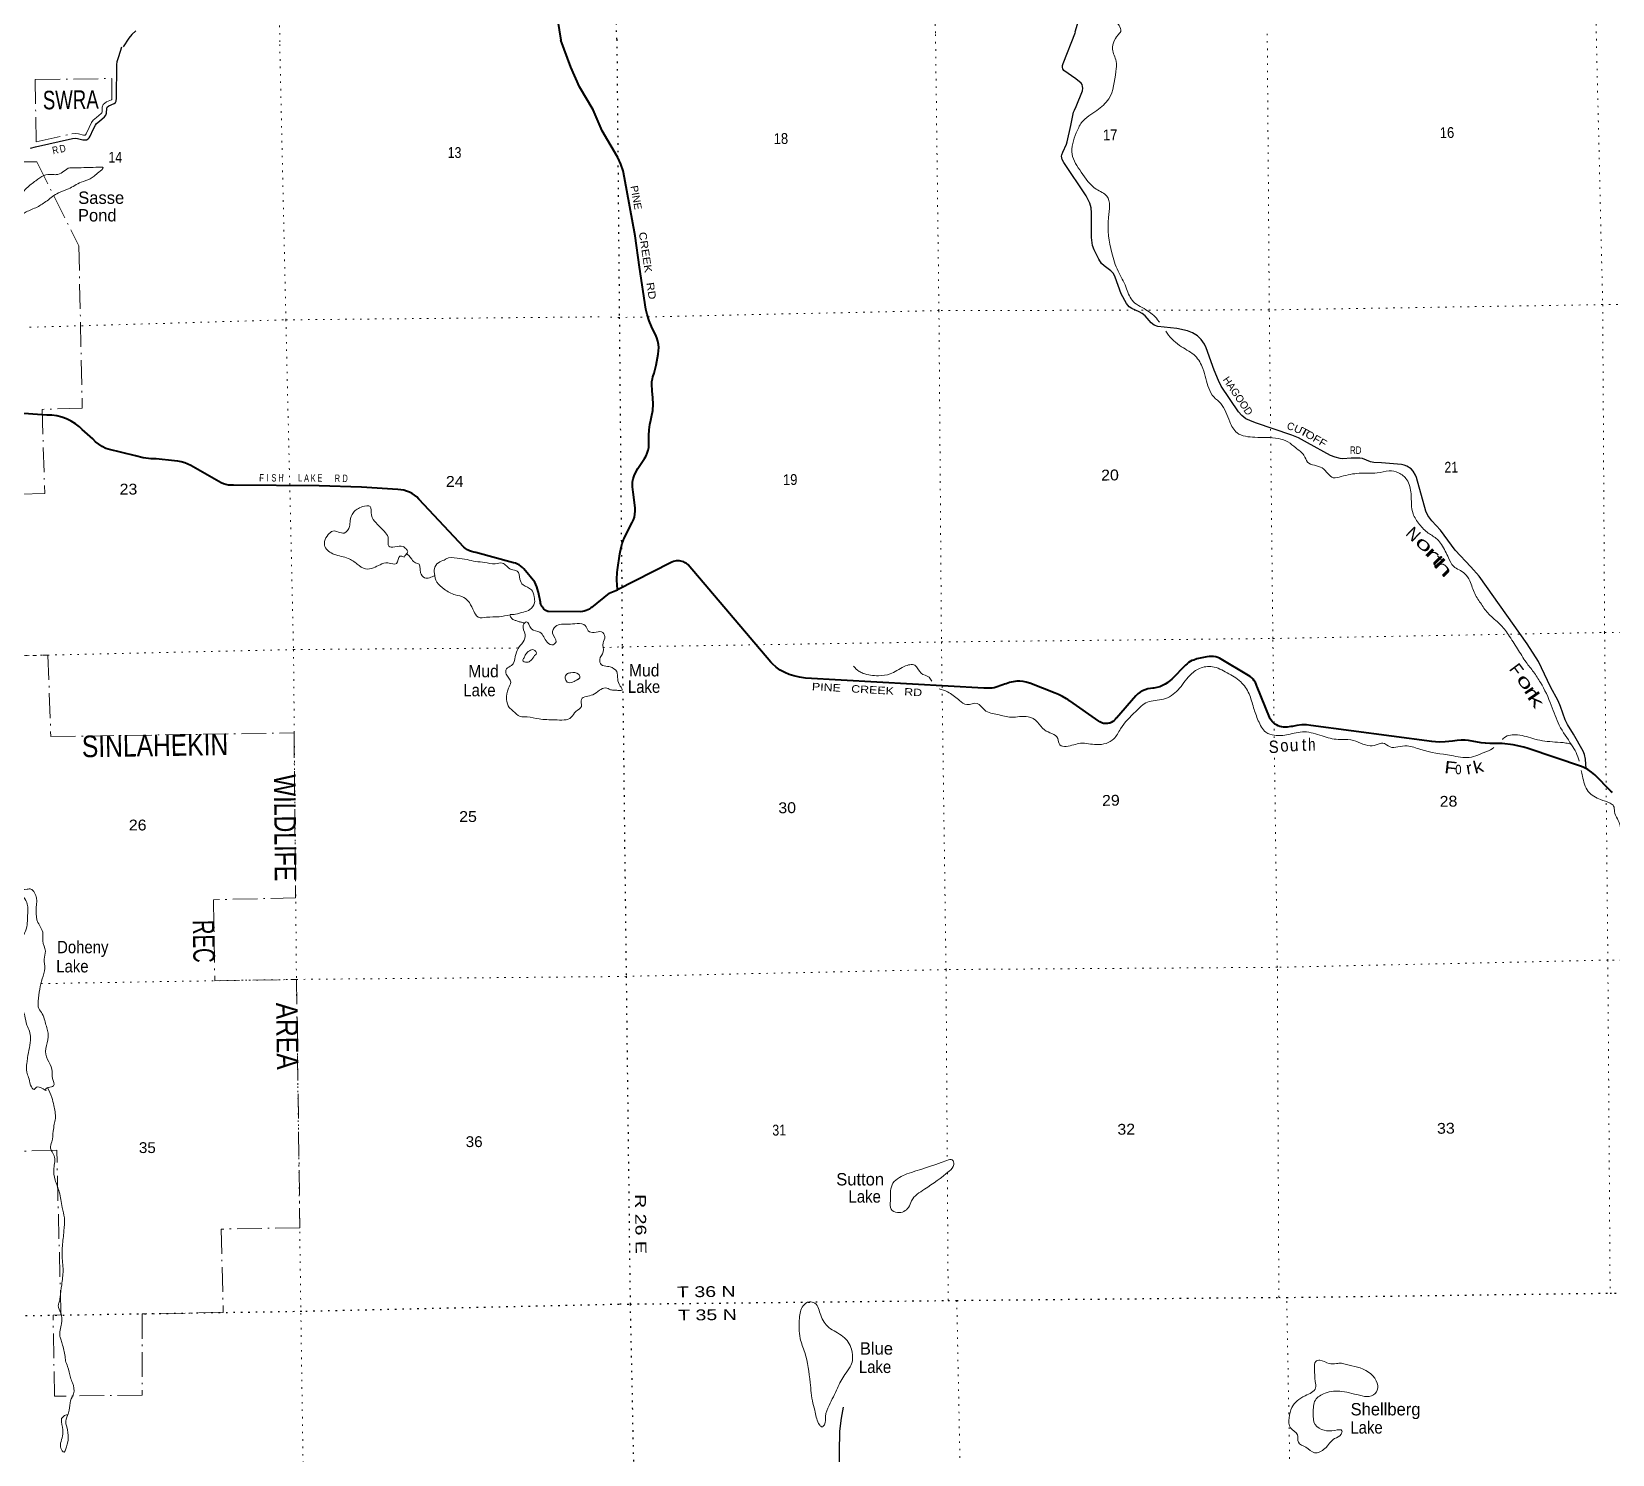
# Model space of a CAD drawing. Header units: feet. Extents: x 242557 to 489137, y 368785 to 557307.
# Drawn here: x 326402 to 351951, y 393121 to 416119 of the extents above; entities that cross this region are included whole.
import ezdxf
from ezdxf.enums import TextEntityAlignment as Align

# ---------------------------------------------------------------- set-up
doc = ezdxf.new("R2010")
doc.units = ezdxf.units.FT
doc.header["$LTSCALE"] = 80
doc.linetypes.add('DOT_DASHED', pattern=[7.7, 5, -1.2, 0.3, -1.2])
doc.linetypes.add('DOTTED', pattern=[1.5, 0.3, -1.2])
for name, color, linetype, lineweight in [('26', 7, 'Continuous', 40), ('27', 7, 'Continuous', 25), ('29', 7, 'Continuous', 25), ('30', 7, 'Continuous', 35), ('39', 7, 'Continuous', 13), ('41', 7, 'Continuous', 13), ('44', 7, 'DOT_DASHED', 13), ('6', 7, 'DOTTED', 25), ('7', 7, 'DOTTED', 13)]:
    doc.layers.add(name, color=color, linetype=linetype, lineweight=lineweight)

msp = doc.modelspace()

# ---------------------------------------------------------------- linework, layer by layer
at = {"layer": '26'}
msp.add_line((335735.11, 407043.48), (335872.7, 407096.86), dxfattribs=at)
for points in [[(334866.92, 416512.62), (334954.64, 415980.96)], [(335622.02, 414516.61), (335477.47, 414856), (335258.43, 415224.8), (335117.15, 415544.3), (334954.64, 415980.96)], [(335872.7, 407096.86), (335869.05, 407122.78), (335863.6, 407161.43), (335859.3, 407269.52), (335866.32, 407377.46), (335872.34, 407420.72), (335910.8, 407678.95), (335931.05, 407781.96), (335947.49, 407845.49), (335970.47, 407906.94), (335980.2, 407928.2), (336049.99, 408069.56), (336110.08, 408185.52), (336129.21, 408228.43), (336143.75, 408273.1), (336153.54, 408319.04), (336158.48, 408365.75), (336158.51, 408412.73), (336158.04, 408420.43), (336123.15, 408675.6), (336114.3, 408763.01), (336111.76, 408788.09), (336112.23, 408813.01), (336112.52, 408828.66), (336117.52, 408869.01), (336122.06, 408890.92), (336138.65, 408939), (336166.27, 409000.16), (336200.14, 409058.1), (336310.3, 409221.21), (336333.48, 409262.63), (336352.2, 409306.24), (336366.26, 409351.57), (336375.5, 409398.12), (336379.83, 409445.38), (336379.19, 409492.84), (336378.68, 409499.79), (336378.65, 409590.17), (336380.9, 409679.7), (336392.49, 409768.5), (336407.79, 409836.07), (336422.93, 409894.18), (336440.33, 409994.54), (336447.14, 410096.16), (336443.29, 410197.94), (336428.97, 410314), (336426.59, 410421.77), (336428.49, 410463.17), (336434.72, 410504.15), (336444.36, 410541.6), (336462.65, 410596.84), (336482.7, 410662.36), (336495.16, 410725.24), (336529.31, 410903.66), (336535.81, 410956.98), (336536.7, 411010.68), (336531.98, 411064.17), (336521.68, 411116.89), (336505.94, 411168.23), (336493.96, 411198.11), (336422.83, 411350.39), (336380.57, 411446.69), (336348.6, 411546.88), (336329.99, 411633.09), (336228.88, 412309.49), (336155.96, 412816.92), (335986.8, 413756.52), (335961.23, 413869.34), (335924.01, 413978.86), (335875.54, 414083.89), (335860.86, 414110.85), (335622.02, 414516.61)], [(335735.11, 407043.48), (335449.15, 406808.55), (335442.64, 406803.36), (335417.75, 406786.08), (335391.19, 406771.5), (335363.25, 406759.77), (335334.24, 406751.03), (335304.48, 406745.37), (335274.28, 406742.85), (334756.26, 406744.25), (334742.76, 406748.31), (334725.86, 406755.15), (334709.76, 406763.72), (334694.65, 406773.93), (334680.69, 406785.67), (334668.04, 406798.79), (334656.82, 406813.17), (334647.17, 406828.64), (334639.19, 406845.04), (334632.96, 406862.18), (334628.56, 406879.88), (334626.04, 406897.94), (334594.94, 407053.29), (334590.52, 407071.22), (334566.78, 407146.2), (334535.34, 407218.29), (334355.86, 407436.9), (334335.35, 407457.93), (334310.17, 407479.09), (334282.92, 407497.5), (334253.89, 407512.96), (334223.4, 407525.3), (334191.79, 407534.39), (333579.81, 407698.18), (333548.89, 407703.42), (333513.6, 407713), (333479.51, 407726.22), (333446.98, 407742.93), (333416.38, 407762.94), (333388.04, 407786.05), (332666.11, 408555.32), (332659.72, 408562.76), (332626.44, 408596.87), (332589.78, 408627.32), (332550.14, 408653.76), (332507.95, 408675.92), (332463.68, 408693.55), (332417.8, 408706.45), (332370.83, 408714.49), (332323.28, 408717.57), (331735.83, 408754.25), (331047.5, 408775.05), (329667.33, 408786.24), (329665.61, 408786.12), (329624.41, 408785.4), (329583.36, 408788.99), (329542.91, 408796.86), (329503.51, 408808.91), (329465.58, 408825.01), (329429.54, 408844.99), (328975.7, 409104.57), (328928.8, 409129.11), (328876.2, 409150.17), (328821.68, 409165.61), (328765.85, 409175.27), (328709.31, 409179.04), (328417.33, 409212.59), (328336.88, 409215.79), (328207.52, 409231.97), (328080.57, 409261.58), (327641.62, 409367.56), (327602.05, 409383.29), (327543.28, 409412.74), (327487.9, 409448.18), (327436.54, 409489.21), (327389.74, 409535.39), (327217.01, 409690.39), (327174.2, 409730.5), (327109.8, 409780.79), (327040.49, 409824.07), (326967.03, 409859.87), (326890.23, 409887.8), (326810.94, 409907.54), (326730.02, 409918.89), (326648.35, 409921.72), (326123.64, 409957.42)], [(341791.31, 405507.81), (338911, 405670.71), (338814.43, 405682.34), (338719.61, 405704.01), (338647.23, 405727.83), (338573.12, 405759.91), (338502.78, 405799.55), (338436.96, 405846.33), (338376.39, 405899.74), (338351.68, 405925.07), (337012.91, 407497.93), (337003.52, 407506.71), (336984.32, 407521.98), (336963.62, 407535.16), (336941.67, 407546.11), (336918.69, 407554.7), (336894.93, 407560.84), (336870.67, 407564.46), (336846.16, 407565.53), (336821.67, 407564.03), (336797.48, 407559.98), (336773.84, 407553.42), (336751.01, 407544.42), (336729.25, 407533.09), (335872.7, 407096.86)], [(346474.94, 404945.27), (346454.48, 404965.46), (346436.24, 404987.69), (346420.42, 405011.7), (346407.2, 405037.23), (346208.98, 405529.75), (346206.41, 405538.59), (346195.26, 405569.09), (346180.98, 405598.26), (346163.73, 405625.78), (346143.69, 405651.35), (346121.1, 405674.68), (346096.19, 405695.52), (346069.24, 405713.64), (345602.66, 405989.96), (345576.08, 406000.33), (345540.83, 406010.42), (345504.72, 406016.77), (345468.15, 406019.31), (345431.51, 406018.01), (345395.2, 406012.89), (345236.92, 405978.84), (345183.45, 405961.76), (345155.11, 405951.55), (345126.97, 405937.99), (345100.39, 405921.56), (345075.67, 405902.45), (345053.09, 405880.85), (344828.77, 405654.3), (344804.07, 405629.36), (344779.02, 405608.63), (344765.91, 405597.79), (344724.71, 405570.43), (344680.87, 405547.53), (344634.89, 405529.34), (344587.25, 405516.05), (344538.48, 405507.82), (344522.84, 405506.27), (344485.08, 405502.38), (344440.91, 405493.46), (344397.91, 405479.97), (344356.56, 405462.06), (344317.31, 405439.92), (344280.58, 405413.81), (344246.79, 405383.99), (343934.16, 405020.8), (343932.79, 405019.1), (343915.23, 404999.71), (343895.74, 404982.26), (343874.53, 404966.93), (343851.84, 404953.92), (343827.91, 404943.34), (343812.06, 404939.06), (343791.14, 404935.46), (343769.96, 404934.06), (343748.75, 404934.88), (343727.74, 404937.92), (343707.16, 404943.14), (343687.24, 404950.47), (343668.2, 404959.85), (343650.24, 404971.17), (343183.94, 405299.13), (343176.48, 405304.31), (343151.39, 405321.74), (343126.48, 405336.38), (343065.2, 405372.39), (342996.42, 405403.78), (342971.58, 405415.12), (342946.42, 405424.98), (342535.84, 405585.92), (342527.73, 405589), (342478.28, 405604.4), (342427.49, 405614.55), (342375.91, 405619.34), (342349.12, 405619.01), (342324.04, 405618.7), (342299.12, 405615.22), (342291.57, 405614.16), (342207.95, 405596.21), (342151.67, 405577.81), (342127.35, 405569.85), (342101.67, 405561.07), (341976.26, 405518.16), (341960.95, 405514), (341926.2, 405507.34), (341890.95, 405504.34), (341880.57, 405504.55), (341855.14, 405505.06), (341830.57, 405506.12), (341791.31, 405507.81)], [(351950.65, 403818.15), (351925.91, 403843.02), (351664.88, 404105.42), (351611.19, 404150.39), (351553.09, 404189.51), (351491.23, 404222.33), (351452.76, 404238.78), (350591.92, 404529.18), (350517.29, 404552.6), (350345.66, 404592.49), (350170.81, 404614.22), (350008.31, 404612.87), (349969.54, 404611.55), (349899.49, 404614.86), (349830.16, 404625.48), (349624.9, 404660.34), (349572.91, 404665.9), (349505.94, 404666.78), (349439.25, 404660.66), (349365.39, 404650.01), (349247.89, 404637.24), (349148.6, 404634.13), (349033.44, 404641.76), (347079.47, 404905.31), (347005.62, 404911.85), (347004.79, 404911.9), (346928.86, 404912.12), (346853.33, 404904.4), (346804.01, 404894.07), (346779.31, 404888.89), (346754.01, 404884.44), (346696.17, 404877.69), (346658.5, 404877.25), (346633.44, 404876.96), (346608.5, 404880.56), (346602.06, 404881.54), (346574.24, 404888.8), (346547.33, 404898.93), (346521.62, 404911.82), (346497.41, 404927.32), (346474.94, 404945.27)]]:
    msp.add_lwpolyline(points, dxfattribs=at)
at = {"layer": '29'}
for points in [[(343416.5, 416635.51), (343261.79, 416108.01)], [(328088.51, 416133.12), (328021.58, 416073.47), (327971.84, 416012.34), (327883.2, 415875.32)], [(343082.79, 414002.8), (343060.31, 414049.87), (343050.08, 414081.52), (343047.29, 414107.59), (343051.01, 414126.21), (343068.68, 414170.89), (343128.22, 414301.21), (343140.32, 414340.31), (343198.92, 414602.82), (343243.57, 414815.06), (343254.75, 414848.58), (343284.51, 414908.15), (343384.98, 415161.35), (343392.43, 415204.18), (343388.7, 415232.1), (343379.41, 415263.76), (343362.65, 415287.95), (343277.06, 415354.98), (343087.29, 415492.75), (343067.77, 415518.83), (343064.96, 415537.43), (343062.19, 415569.1), (343072.4, 415604.46), (343272.03, 416108.17)], [(326384.13, 414234.52), (326464.68, 414257.98), (327064.21, 414392.66), (327107.04, 414396.74), (327145.78, 414392.66), (327231.43, 414372.26), (327266.1, 414370.21), (327291.59, 414371.24), (327314.02, 414383.48), (327331.36, 414404.9), (327349.71, 414429.39), (327398.65, 414539.58), (327432.3, 414607.94), (327451.67, 414633.45), (327500.61, 414674.26), (327582.18, 414743.64), (327603.6, 414771.19), (327614.81, 414800.78), (327618.89, 414882.4), (327623.99, 414895.67), (327651.52, 414919.13), (327737.16, 414955.86), (327756.54, 414975.25), (327769.79, 414996.68), (327773.87, 415045.65), (327777.95, 415580.29), (327786.1, 415635.38), (327810.58, 415714.96), (327857.88, 415874.95)], [(347021.38, 409469.85), (346877.22, 409553.65), (346771.17, 409594.6), (346183.24, 409795.68), (346088.35, 409832.92), (346026.95, 409862.7), (345961.83, 409914.84), (345907.88, 409974.41), (345626.93, 410387.73), (345582.28, 410480.82), (345513.44, 410644.65), (345386.92, 411009.57), (345357.15, 411069.13), (345305.06, 411139.9), (345245.52, 411199.47), (345163.65, 411251.6), (345081.79, 411285.1), (344910.62, 411322.33), (344605.49, 411352.12), (344544.09, 411374.48), (344493.86, 411411.7), (344397.11, 411523.41), (344350.6, 411560.66), (344300.36, 411590.43), (344181.29, 411642.56), (344142.21, 411672.37), (344099.42, 411724.48), (344010.12, 411880.87), (343913.37, 412148.96), (343885.46, 412208.56), (343846.39, 412253.22), (343734.75, 412335.14), (343695.68, 412372.4), (343652.89, 412439.4), (343572.89, 412592.09), (343548.7, 412662.81), (343533.82, 412789.41), (343533.82, 413191.56), (343526.37, 413269.77), (343504.05, 413347.95), (343444.51, 413467.1), (343082.79, 414002.8)], [(351527.77, 404203.47), (351514.6, 404361.15), (351499.71, 404435.62), (351479.24, 404487.75), (351322.95, 404763.29), (351224.35, 404919.68), (351188.99, 404994.15), (351114.57, 405210.12), (351075.51, 405299.48), (350950.84, 405530.34), (350757.35, 405939.93), (350571.29, 406222.92), (349797.31, 407317.64), (349663.35, 407466.58), (349410.32, 407734.68), (349172.17, 408062.35), (349030.77, 408211.29), (348969.39, 408296.94), (348934.02, 408367.68), (348784.28, 408911.32), (348770.29, 408948.55), (348731.24, 409011.86), (348695.87, 409052.81), (348630.78, 409093.78), (348583.34, 409110.53), (348539.58, 409119.84), (348219.57, 409149.63), (348094.95, 409153.35), (348040.96, 409164.52), (347912.62, 409216.65), (347869.79, 409224.1), (347728.39, 409224.1), (347596.32, 409212.93), (347549.78, 409216.65), (347467.94, 409238.99), (347393.49, 409268.78), (347021.38, 409469.85)], [(339451.87, 392818.13), (339466.75, 393495.81), (339489.08, 393704.32), (339524.47, 393884.18)]]:
    msp.add_lwpolyline(points, dxfattribs=at)
at = {"layer": '39'}
for points in [[(343835.84, 421165.21), (343954.58, 420796.51), (344013.09, 420538.83), (344056.29, 420331.39), (344045.87, 420082.21), (344236.26, 419716.31), (344340.19, 419330.16), (344284.97, 419007.09), (344243.43, 418704.57), (344232.44, 418479.67), (344180.01, 417948.21), (344081.72, 417476.39), (344059.88, 417283.62), (343899.74, 416775.95), (343845.3, 416331.47), (343979.59, 416218.21), (344007.71, 416119.35)], [(344007.71, 416119.35), (343984.4, 416094.84), (343870.78, 415833.76), (343930.39, 415640.49), (343924.98, 415472.49), (343810.82, 415031.69), (343619.9, 414846.61), (343372.62, 414650.53), (343286.42, 414483.28), (343217.22, 414136.25), (343365.15, 413849.29), (343607.81, 413573.93), (343781.31, 413457.31), (343806.93, 413115.82), (343860.43, 412544.15), (343962.09, 412246.34), (344089.32, 411991.42), (344187.65, 411776.5), (344412.2, 411624.27), (344600.56, 411461.34), (344632.14, 411420.06)], [(326024.04, 413269.68), (326139.2, 413393.08), (326238.5, 413498), (326321.83, 413590.5), (326469.46, 413708.38), (326601.48, 413793.6), (326726.64, 413809.88), (326801.56, 413807.09), (326902.05, 413845.22), (326993.98, 413909.52), (327113.22, 413917.6), (327287.14, 413922.55), (327440.84, 413927.16), (327558.34, 413919.02), (327488.81, 413847), (327347.07, 413739.34), (327202.36, 413684.27), (326997.88, 413577.59), (326835.15, 413512.09), (326651.26, 413385.51), (326491.2, 413283.62), (326314.57, 413203.72), (326174.34, 413124.43), (326127.89, 413119.6), (326119.66, 413127.56), (326108.89, 413163.82), (326079.74, 413209.89), (326026.54, 413272.36)], [(344735.88, 411275.65), (344755.45, 411245.3), (344989.16, 411024.42), (345207.59, 410876.14), (345332, 410671.75), (345425.9, 410353.59), (345510.92, 410213.32), (345621.64, 410107.84), (345765.67, 409812.72), (345885.62, 409634.56), (346173.52, 409562.22), (346553.48, 409541.91), (346707.81, 409487.7), (346832.53, 409390.53), (346965.69, 409271.25), (347023.98, 409160.9), (347261.76, 409065.52), (347439.94, 408908.5), (347568.89, 408926.72), (347856.81, 408979.81), (348149.51, 408986.44), (348340.85, 409017.78), (348494.8, 408987.84), (348627.82, 408876.64), (348696.09, 408647.09), (348729.46, 408325.96), (348833.17, 408153.61), (348974.72, 408014.23), (349119.69, 407913.34), (349189.72, 407827.45), (349302.2, 407610.73), (349383.09, 407476.46), (349562.61, 407361.96), (349645.33, 407239.85), (349727.34, 407034.8), (349833.06, 406862.48), (349952.69, 406704.55), (350132.99, 406541.5), (350268.99, 406369.66), (350418.01, 406141.38), (350556.75, 405925.08), (350676.35, 405769.17), (350788.1, 405598.97), (350963.59, 405229.5), (351091.91, 404905.81), (351290.77, 404591.33), (351412.04, 404330.25), (351413.35, 404324.35)], [(332424.02, 407625.46), (332354.67, 407639.1), (332300.09, 407522.79), (332160.34, 407530.56), (332035.39, 407502.14), (331929.02, 407453.79), (331799.88, 407433.4), (331664.93, 407512.1), (331517.59, 407604.77), (331291.83, 407669.8), (331143.88, 407796.87), (331138.35, 407879.77), (331197.08, 407990.08), (331268.93, 408045.95), (331453.62, 408014.64), (331540.74, 408121.38), (331551.29, 408210.63), (331603.52, 408345.12), (331749.52, 408440.7), (331872.88, 408444.8), (331893.61, 408303.44), (331968.68, 408179.19), (332042.87, 408103.51), (332121.25, 408019.81), (332167.53, 407921.39), (332173.7, 407802.05), (332271.05, 407789.52), (332406.51, 407795.85), (332453.75, 407756.16), (332480.77, 407716.12), (332449.35, 407662.96), (332423.09, 407625.64)], [(334133.96, 406693.29), (333960.54, 406660), (333752.26, 406652.45), (333618.65, 406656.27), (333612.51, 406660.22), (333548.17, 406750.23), (333476.9, 406888.72), (333388.41, 406972.25), (333250.06, 407014.46), (333070.35, 407106.58), (332952.99, 407220), (332912.03, 407361.02), (332920.3, 407464.4), (333001.72, 407550.8), (333088.09, 407586.66), (333100.08, 407594.96), (333279.93, 407608.11), (333440.2, 407584.49), (333578.33, 407554.43), (333724.3, 407538.66), (333894.65, 407517.24), (334009.77, 407529.3), (334151.22, 407426.41), (334250.84, 407399.75), (334293.69, 407266.86), (334345.92, 407174.61), (334480.87, 407095.91), (334523.31, 406985.28), (334531.11, 406888.24), (334456.2, 406777.66), (334351.7, 406737.44), (334220.83, 406700.82), (334135.36, 406695.61)], [(335758.73, 405478.08), (335676.68, 405510.69), (335580.24, 405472.63), (335470.25, 405399.92), (335365.53, 405371.84), (335287.44, 405325.99), (335287.44, 405212.63), (335197.89, 405128.12), (335124.67, 405035.79), (334862.36, 404994.94), (334603.11, 405008.79), (334412.32, 405042.02), (334296.87, 405048.17), (334186.02, 405137.41), (334122.26, 405195.04), (334079.46, 405325.91), (334108.64, 405504.54), (334145.34, 405602.33), (334074.18, 405734.74), (334074.72, 405817.75), (334160.73, 405873.86), (334218.85, 406018.57), (334265.12, 406146.89), (334346.17, 406253.52), (334380.42, 406375.56), (334349.39, 406526.87), (334401.08, 406578.35), (334477.87, 406470.32), (334618.57, 406409.93), (334736.79, 406247.95), (334832.59, 406209.07), (334878.32, 406254.38), (334823.23, 406393.13), (334871.82, 406505.29), (335073.52, 406541.08), (335221.08, 406549.64), (335351.11, 406519.43), (335397.13, 406435.18), (335496.79, 406406.5), (335611.91, 406418.55), (335667.94, 406340.55), (335637.42, 406236.79), (335639.94, 406095.12), (335583.52, 405968.66), (335609.24, 405888.12), (335710.92, 405859.46), (335752.79, 405852.39)], [(334530.61, 406036.34), (334468.92, 405951.93), (334406.64, 405926.58), (334339.38, 405953.79), (334360.88, 405996.67), (334388.18, 406053.81), (334447.89, 406109.47), (334516.34, 406128.85), (334558.06, 406058.69), (334530.14, 406035.96)], [(335243.11, 405655.22), (335168.99, 405613.49), (335074.17, 405597.72), (335045.49, 405617.48), (335028.01, 405690.07), (335063.52, 405741.27), (335115.86, 405756.33), (335239.72, 405732.09), (335264.82, 405685.95), (335227.15, 405642.81)], [(335750.68, 405852.75), (335858.2, 405778.49), (335874.35, 405651.29), (335914.48, 405540.66), (335945.82, 405474.39), (335899.45, 405469.62), (335822.64, 405474.48), (335758.73, 405478.08)], [(339685.58, 405861.04), (339775.75, 405777.49), (339840.87, 405746.15), (340088.59, 405707.43), (340278.21, 405736.09), (340505.52, 405855.75), (340676.83, 405876.66), (340777.81, 405748.77), (340906.09, 405682.01), (340952.35, 405618.67)], [(341070.32, 405495.2), (341105.07, 405486.89), (341233.15, 405432.26), (341400.72, 405307.45), (341514.84, 405242.49), (341684.2, 405259.32), (341802.99, 405153.97), (342014.17, 405080.42), (342232.98, 405035.31), (342507.45, 405045.71), (342660.27, 404959.1), (342771.35, 404831.38), (342985.61, 404691.12), (343019.52, 404590.5), (343124.91, 404565.86), (343354.32, 404616), (343617.19, 404593.85), (343892.36, 404687.19), (344000.86, 404848.72), (344246.79, 405129.75), (344436.24, 405280.42), (344693.94, 405328.98), (344931.87, 405478.39), (345120, 405711.98), (345277.72, 405825.73), (345485.28, 405853.28), (345723.09, 405755.87), (345943.5, 405609.64), (346077.84, 405415.52), (346152.1, 405190.11), (346228.12, 404980.92), (346350.22, 404794.7), (346486.32, 404744.24), (346710.25, 404757.89), (346972.09, 404800.45), (347257.87, 404734.14), (347521.29, 404677.6), (347725.35, 404670.7), (348035.81, 404576.47), (348164.69, 404598.73), (348239.1, 404618.11), (348357.19, 404557.25), (348484.41, 404557.23), (348631.56, 404573.71), (348852.61, 404514.48), (349348.9, 404417.1), (349638.14, 404387.27), (349915.29, 404482.67), (350033.44, 404545.22), (350036.55, 404548.21)], [(350173.24, 404679.46), (350200.52, 404705.65), (350417.88, 404751.56), (350699.66, 404683.17), (351021.49, 404635.64), (351197.42, 404620.2), (351282.32, 404598.44)], [(351447.03, 404173.19), (351466.39, 404086.32), (351561.23, 403836.95), (351759.18, 403706.55), (351915.59, 403648.32), (351970.87, 403600.64), (351984.36, 403513.87), (352030.68, 403395.24), (352079, 403276.64), (352110.93, 403173.97), (352199.18, 403084.32), (352261.42, 402980.1), (352363.26, 402925.06), (352445.07, 402859.59), (352490.58, 402791.53), (352655.87, 402682.86), (352767.3, 402532.89), (352771.57, 402391.35), (352825.7, 402289.02), (352886.46, 402150.39), (352976.99, 402044.6), (353145.74, 402099.85), (353322.56, 402155.24), (353471.19, 402078.68), (353519.75, 401945.93), (353595.57, 401876.32), (353505.5, 401698.89), (353499.48, 401441.87), (353670.4, 400979.27), (353724.54, 400622.05), (353650.27, 400467.12), (353721.73, 400290.22), (354186.21, 400034.55)], [(326240.56, 402161.42), (326201.53, 402235.9), (326329.93, 402256.05), (326390.58, 402259.09), (326450.32, 402199.37), (326480.16, 402114.84), (326473.77, 401906.22), (326505.45, 401718.49), (326585.49, 401541.69), (326581.56, 401422.18), (326625.01, 401254.89), (326607.06, 401127.05), (326615.8, 400977.39), (326574.26, 400810.69), (326532.76, 400641.97), (326509.97, 400445.22), (326518.09, 400329.97), (326574.34, 400239.81), (326614.65, 400135.22), (326640.62, 400040.51), (326664.46, 399951.84), (326671.98, 399870.99), (326630.87, 399680.01), (326658.29, 399504.35), (326729.88, 399347.65), (326738.66, 399195.97), (326756.94, 399078.86), (326676.46, 399053.21), (326652.29, 399046.73), (326626.61, 399011.89), (326630.73, 399007.91), (326524.6, 399058.75), (326480.14, 399055.98), (326442.32, 399020.93), (326386.44, 399090.84), (326353.85, 399215.81), (326324.02, 399300.33), (326325.46, 399446.11), (326336.08, 399531.31), (326384.92, 399856.04), (326366.82, 399963.03), (326326.65, 400059.52), (326291.61, 400208.74), (326261.6, 400303.38), (326206.44, 400446.18), (326199.43, 400498.7), (326217.38, 400626.54), (326228.69, 400673.29), (326239.27, 400760.52), (326245.99, 400837.56), (326215.36, 400966.6), (326153.8, 401127.52), (326167.31, 401277.55), (326201.92, 401379.35), (326231.14, 401442.6), (326285.97, 401544.74), (326330.04, 401683.14), (326336.11, 401796.61), (326341.53, 401946.51), (326325.7, 402039.37), (326245.55, 402155.91), (326235.64, 402165)], [(326659.95, 399048.63), (326729.13, 398891.48), (326761.79, 398762.47), (326785.77, 398552.33), (326769.26, 398456.91), (326750.99, 398347.29), (326727.83, 398170.77), (326707.32, 398073.26), (326766.23, 397946.71), (326761.72, 397746.22), (326783.32, 397556.29), (326849.46, 397365.09), (326898.51, 397110.84), (326931.82, 396945.4), (326925.5, 396732.73), (326899.46, 396491.39), (326893.86, 396351.61), (326910.58, 396094.8), (326888.44, 395861.62), (326861.64, 395662.78), (326846.94, 395579.53), (326833.72, 395526.67), (326874.21, 395411.96), (326883.46, 395233.97), (326860.81, 395029.13), (326880.1, 394968.72), (326903.83, 394886.12), (326946.02, 394676.29), (326950.83, 394633.86), (326984.82, 394543.33), (327030.55, 394361.91), (327062.37, 394279.44), (327081.74, 394101.62), (327031.13, 393989.43), (327011.62, 393835.25), (326982.76, 393751.76), (326954.62, 393627.8), (326969.87, 393567.32), (326995.41, 393383.53), (326967.52, 393245.41), (326912.36, 393161.48), (326910.31, 393163.47), (326868.44, 393241.71), (326886.54, 393361.46), (326908.71, 393479.25), (326885.45, 393648.9), (326894.41, 393713.83), (326910.38, 393726.25), (326922.26, 393740.62), (326979.85, 393760.15)], [(340546.94, 397655.03), (341195.75, 397871.6), (341282.43, 397881.06), (341305.86, 397804.55), (341230.78, 397700.2), (340833.6, 397406.67), (340624.51, 397221.3), (340575.74, 397113.31), (340397.35, 397029.58), (340293.49, 397084.59), (340281.27, 397217.92), (340284.69, 397383.86), (340323.18, 397503.83), (340428.73, 397596.53), (340546.94, 397655.03)], [(339672.04, 394637.05), (339652.97, 394820.84), (339514.39, 395027.03), (339287.92, 395173.17), (339155.54, 395371.36), (339059.55, 395566.09), (338974.41, 395587), (338870.42, 395522.65), (338813.01, 395323.48), (338824.27, 394995.93), (338896.54, 394768.47), (338985.04, 394282.31), (339030.75, 393947.21), (339067.38, 393802.13), (339139.33, 393594.89), (339176.15, 393565.12), (339215.98, 393600.14), (339232, 393735.94), (339291.79, 393912.88), (339426.69, 394192.16), (339544.38, 394410.48), (339631.25, 394535.25), (339672.04, 394637.05)], [(347570.92, 394597.66), (347654.11, 394572.67), (347830.43, 394532.96), (348134.86, 394309.16), (348151.34, 394161.74), (348057.97, 394065.18), (347904.47, 394066.81), (347578.21, 394138.55), (347306.05, 394109.98), (347150.32, 393998.28), (347115.27, 393789.36), (347146.52, 393601.71), (347291.34, 393510.93), (347463.01, 393509.59), (347580.26, 393501.32), (347566.96, 393448.51), (347461.09, 393376.04), (347302.12, 393213.72), (347137.6, 393146.39), (346996.82, 393237.23), (346876.43, 393316.25), (346860.33, 393439.41), (346747.53, 393548.9), (346726.76, 393712.43), (346768.54, 393878.98), (346983.62, 394068.49), (347153.26, 394194.56), (347147.52, 394301.7), (347136.2, 394505.84), (347156.54, 394623.5), (347222.88, 394642.75), (347371.12, 394590.47), (347492.28, 394590.35), (347570.92, 394597.66)]]:
    msp.add_spline(points, degree=3, dxfattribs=at)
at = {"layer": '41'}
for points in [[(332463.41, 407683.22), (332504.33, 407643.64), (332547.78, 407589.72), (332605.5, 407529.96), (332664.56, 407508.68), (332679.84, 407446.18), (332689.27, 407371.44), (332751.4, 407291.51), (332834.37, 407290.88), (332916.9, 407329)], [(334129.7, 406692.47), (334142.66, 406659.02), (334181.82, 406619.19), (334230.76, 406597.75), (334283.68, 406580.42), (334332.45, 406569.09), (334367.16, 406551.46)]]:
    msp.add_spline(points, degree=3, dxfattribs=at)
at = {"layer": '44'}
for points in [[(326473.74, 414336.88), (326462.13, 415345.58), (327701.28, 415360.82)], [(326473.74, 414336.88), (327052.39, 414466.87), (327107.42, 414472.12), (327158.45, 414466.74), (327242.42, 414446.74), (327266.8, 414445.3), (327267.6, 414445.33), (327272.18, 414451), (327284.61, 414467.58), (327330.71, 414571.38), (327368.2, 414647.54), (327397.09, 414685.59), (327452.3, 414731.63), (327527.71, 414795.77), (327537.46, 414808.31), (327540.49, 414816.31), (327544.58, 414898.12), (327560.83, 414940.38), (327611.52, 414983.58), (327694.32, 415019.09), (327696.59, 415021.36), (327698.89, 415049.05), (327701.28, 415360.82)], [(323819.85, 413979.86), (326485.11, 414017.03), (327165.29, 412655.11), (327221.77, 410032.33), (326571.44, 410013.09), (326614.07, 408652.95), (325253.43, 408624.74)], [(325344.26, 406010.91), (326667.06, 406039.48), (326713.03, 404723.75), (330643.55, 404782.73), (330668.54, 402116.25), (329343.3, 402086.16), (329362.37, 400777.51), (330683.54, 400797.51), (330738.49, 396785.29), (329466.17, 396761.93), (329498.26, 395414.55), (328190.2, 395390.74), (328190.14, 394079.7), (326771.96, 394060.81), (326749.48, 395371.07), (326876.91, 395374.23), (326807.38, 398037.17), (325543.68, 398003.67)]]:
    msp.add_lwpolyline(points, dxfattribs=at)
at = {"layer": '6'}
for points in [[(335860.59, 415994.68), (335832.96, 416864.8), (335787.8, 422241), (335757.12, 426901.11)], [(335860.59, 415994.68), (335900.61, 411498.27), (335948.84, 406174.41), (336011.23, 400848.75), (336075.18, 395551.44), (336188.33, 390208.37), (336185.77, 390115.27), (336305.97, 384837.06), (336302.83, 384780.36), (336429.67, 379465.83), (336530.83, 374114.49), (336601.28, 369988.39)], [(335908.99, 395552.21), (336075.18, 395551.44), (341215.55, 395608.14), (341354.85, 395610.34), (346559.95, 395659.97), (346687.2, 395657.93), (351914.19, 395728.13), (351986.93, 395725.23), (357305.18, 395770.58), (362677.49, 395845.1), (366445.5, 395914.9)], [(318807.48, 395114.57), (320283.52, 395253.11), (325585.13, 395352.47), (330834.4, 395436.77), (335908.99, 395552.21)]]:
    msp.add_lwpolyline(points, dxfattribs=at)
at = {"layer": '7'}
for p, q in [((335639.81, 406165.73), (335748.38, 406166.49)), ((341202.22, 397674.5), (341215.55, 395608.14))]:
    msp.add_line(p, q, dxfattribs=at)
for points in [[(340927.26, 426965.2), (340940.03, 422292.53), (340968.05, 416958.43), (341011.03, 416073.29)], [(330378.55, 418687.57), (330408.22, 416816.22), (330412.21, 415912.78)], [(351686.49, 416239.98), (351793.64, 411706.16), (351825.33, 406406.32), (351877.15, 401110.84), (351914.19, 395728.13)], [(341011.03, 416073.29), (341066.36, 411609.99), (341107.02, 406253.65), (341181.04, 400958.52), (341200.95, 397872.19)], [(346485.33, 404703.08), (346463.47, 406309.71), (346405.34, 411621.27), (346371.98, 416156.34)], [(330412.21, 415912.78), (330511.91, 411460.51), (330635.4, 406130.33), (330682.02, 400798.86), (330748.87, 395766.26), (330829.33, 390167.19), (330920.59, 384828.37), (331028.15, 379483.75), (331102.37, 374079.86), (331195.95, 369907.22)], [(366181.63, 411899.97), (362399.06, 411846.94), (357077.19, 411775.24), (351793.64, 411706.16), (346405.34, 411621.27), (341066.36, 411609.99), (335900.61, 411498.27), (335667.53, 411509.23)], [(320433.73, 411293.9), (325170.82, 411305.83), (330511.91, 411460.51), (335667.53, 411509.23)], [(335748.38, 406166.49), (335948.84, 406174.41), (341107.02, 406253.65), (346463.47, 406309.71), (351825.33, 406406.32), (357164.03, 406435.8), (362403.01, 406539.33), (366270.22, 406532.72)], [(305228.56, 405671.75), (309710.96, 405691.09), (314606.45, 405757.29), (314946.07, 405761.88), (319965.28, 405938.59), (320214.37, 405926.59), (325344.26, 406010.91), (330635.4, 406130.33), (334259.62, 406155.97)], [(346559.95, 395659.97), (346535.79, 400994.32), (346489.39, 404404.52)], [(366357.6, 401239.91), (362574.6, 401178.21), (357257.15, 401082.3), (351877.15, 401110.84), (346535.79, 400994.32), (341181.04, 400958.52), (336011.23, 400848.75), (335828.91, 400844.54)], [(326555.46, 400730.99), (330682.02, 400798.86), (335828.91, 400844.54)], [(341354.85, 395610.34), (341461.28, 390182.2), (341550.14, 385287.86)], [(346874.09, 385830.34), (346784.56, 390292.36), (346687.2, 395657.93)]]:
    msp.add_lwpolyline(points, dxfattribs=at)

# ---------------------------------------------------------------- texts
at = {"layer": '27'}
for s, rotation, width, p in [('PINE', 280.206, 1.05, (336079.55, 413619.76)), ('CREEK   RD', 278.531, 1.2, (336216.04, 412872.16)), ('PINE   CREEK   RD', 356.763, 1.25, (339010.85, 405474.76))]:
    msp.add_text(s, height=120, rotation=rotation, dxfattribs=dict(at, width=width)).set_placement(p)
for s, rotation, width, p in [('F', 359.594, 0.7, (330117.48, 408847.11)), ('I', 359.594, 0.85, (330211.99, 408847.86)), ('S', 359.594, 0.7, (330318.62, 408846.95)), ('H', 359.594, 0.6, (330433.63, 408846.03)), ('L', 359.594, 0.75, (330741.98, 408847.52)), ('A', 359.594, 0.75, (330845.76, 408843.26)), ('K', 359.594, 0.65, (330953.62, 408842.35)), ('E', 359.594, 0.7, (331062.39, 408844.77)), ('R', 359.594, 0.65, (331344.07, 408839.57)), ('D', 356.709, 0.7, (331465.56, 408837.36))]:
    msp.add_text(s, height=120, rotation=rotation, dxfattribs=dict(at, width=width)).set_placement(p, align=Align.CENTER)
at = {"layer": '30'}
for s, rotation, width, p in [('R', 12.661, 0.85, (326798.49, 414146.36)), ('D', 12.661, 0.85, (326916.22, 414171.44)), ('U', 335.887, 1.1, (346848.74, 409636.04)), ('T', 331.831, 1.5, (346945.07, 409591.31))]:
    msp.add_text(s, height=120, rotation=rotation, dxfattribs=dict(at, width=width)).set_placement(p, align=Align.CENTER)
msp.add_text('HAGOOD', height=120, rotation=304.205, dxfattribs=at).set_placement((345648.15, 410492.59))
msp.add_text('C', height=120, rotation=341.119, dxfattribs=at).set_placement((346732.68, 409681.75), align=Align.CENTER)
at = {"layer": '30', "width": 1.15}
msp.add_text('OFF', height=120, rotation=329.831, dxfattribs=at).set_placement((346973.01, 409578.72))
at = {"layer": '30', "width": 0.8}
msp.add_text('RD', height=120, dxfattribs=at).set_placement((347710.3, 409294.1))
at = {"layer": '41'}
for s, p in [('Sasse', (327155.32, 413334.49)), ('Pond', (327151.01, 413050.05)), ('Sutton', (339406.64, 397468.5)), ('Blue', (339788.78, 394733.38)), ('Shellberg', (347719.37, 393751.17))]:
    msp.add_text(s, height=200, dxfattribs=at).set_placement(p)
for s, rotation, p in [('N', 316.195, (348664.15, 407924.7)), ('F', 306.688, (350321.07, 405747.29)), ('t', 0.807, (346968.1, 404494.32))]:
    msp.add_text(s, height=200, rotation=rotation, dxfattribs=at).set_placement(p, align=Align.CENTER)
for s, rotation, width, p in [('o', 321.426, 1.75, (348847.07, 407757.34)), ('r', 315.608, 2.25, (348971.7, 407615.58)), ('t', 313.945, 1.95, (349062.78, 407500.62)), ('h', 313.392, 2.05, (349145.62, 407385.21)), ('o', 307.076, 1.7, (350464.05, 405548.11)), ('r', 303.241, 1.75, (350554.88, 405403.84)), ('k', 304.464, 1.85, (350632.7, 405264.86)), ('h', 0.785, 0.8, (347094.06, 404498.16)), ('S', 0.875, 0.9, (346477.77, 404458.8)), ('o', 8.005, 0.9, (346661.21, 404481.62)), ('u', 3.007, 0.95, (346810.79, 404486.34)), ('F', 353.623, 1.2, (349326.19, 404122.93)), ('o', 0.107, 0.7, (349461.35, 404114.94)), ('r', 9.644, 1.05, (349648.71, 404115.7)), ('k', 14.75, 1.2, (349808.62, 404141.37))]:
    msp.add_text(s, height=200, rotation=rotation, dxfattribs=dict(at, width=width)).set_placement(p, align=Align.CENTER)
for s, width, p in [('Mud', 0.95, (333458.62, 405682.33)), ('Mud', 0.95, (336055.66, 405695.93)), ('Lake', 0.9, (333379.5, 405375.15)), ('Lake', 0.9, (336039.87, 405430.63)), ('Doheny', 0.9, (326814.56, 401222.21)), ('Lake', 0.9, (326800.87, 400911.88)), ('Lake', 0.9, (339605.61, 397190.56)), ('Lake', 0.9, (339773.01, 394436.51)), ('Lake', 0.9, (347716.19, 393457.44))]:
    msp.add_text(s, height=200, dxfattribs=dict(at, width=width)).set_placement(p)
at = {"layer": '44'}
for s, height, rotation, width, p in [('SWRA', 300, 0.797, 0.75, (326585.42, 414861.43)), ('SINLAHEKIN', 350, 0.86, 0.85, (327216.91, 404389.15)), ('WILDLIFE', 350, 270.501, 0.8, (330317.95, 404111.23)), ('REC', 350, 270.835, 0.7, (329006.49, 401758.16)), ('AREA', 350, 270.761, 0.85, (330352.87, 400421.48))]:
    msp.add_text(s, height=height, rotation=rotation, dxfattribs=dict(at, width=width)).set_placement(p)
at = {"layer": '6', "width": 1.35}
for s, rotation, p in [('R 26 E', 270.692, (336153.76, 397326.44)), ('T 36 N', 0.632, (336833.52, 395659.25)), ('T 35 N', 0.632, (336851.83, 395284.86))]:
    msp.add_text(s, height=175, rotation=rotation, dxfattribs=at).set_placement(p)
at = {"layer": '7'}
for s, width, p in [('18', 0.9, (338396.43, 414301.05)), ('17', 0.9, (343718.51, 414360.94)), ('16', 0.9, (349162.08, 414397.82)), ('20', 1.1, (343689.04, 408861.9)), ('21', 0.85, (349237.9, 408989.43)), ('19', 0.9, (338546.6, 408788.63)), ('30', 1.1, (338471.79, 403483.95)), ('29', 1.1, (343703.56, 403603.81)), ('28', 1.1, (349160.12, 403588.73)), ('31', 0.85, (338375.15, 398274.11)), ('32', 1.1, (343951.62, 398287.26)), ('33', 1.1, (349117.45, 398302.55))]:
    msp.add_text(s, height=175, rotation=0.903, dxfattribs=dict(at, width=width)).set_placement(p)
for s, width, p in [('14', 0.85, (327643.63, 414000.91)), ('13', 0.85, (333127.15, 414077.16)), ('23', 1.1, (327824.21, 408636.17)), ('24', 1.1, (333097.22, 408760.44)), ('25', 1.1, (333312.28, 403344.1)), ('26', 1.1, (327973.13, 403206.71)), ('35', 1.05, (328135.81, 397992.17)), ('36', 1.05, (333418.23, 398088.61))]:
    msp.add_text(s, height=175, dxfattribs=dict(at, width=width)).set_placement(p)

doc.saveas('drawing.dxf')
